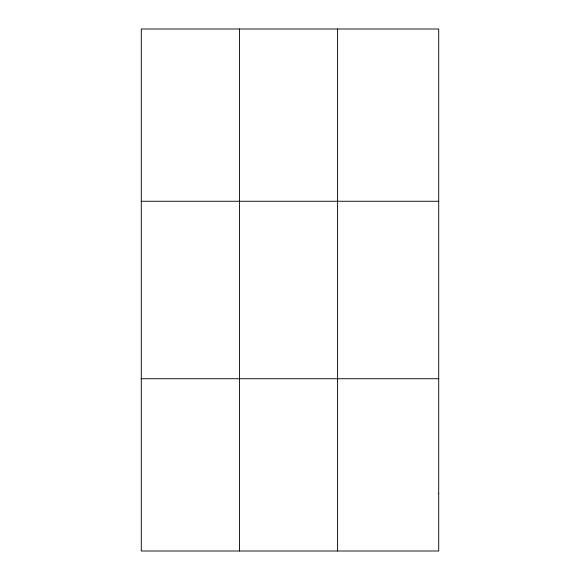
<?xml version="1.0" encoding="UTF-8"?>
<svg xmlns="http://www.w3.org/2000/svg" width="580" height="580" viewBox="0 0 580 580"><rect width="100%" height="100%" fill="white"/><g stroke="black" fill="none" stroke-linecap="round" stroke-linejoin="round"><path stroke-width="0.87" d="M239.438 551L239.438 29M337.589 551L337.589 29M141.288 201.26L438.712 201.26M141.288 378.74L438.712 378.74M438.712 493.58L438.712 551L141.288 551L141.288 29L438.712 29L438.712 493.58"/></g></svg>
